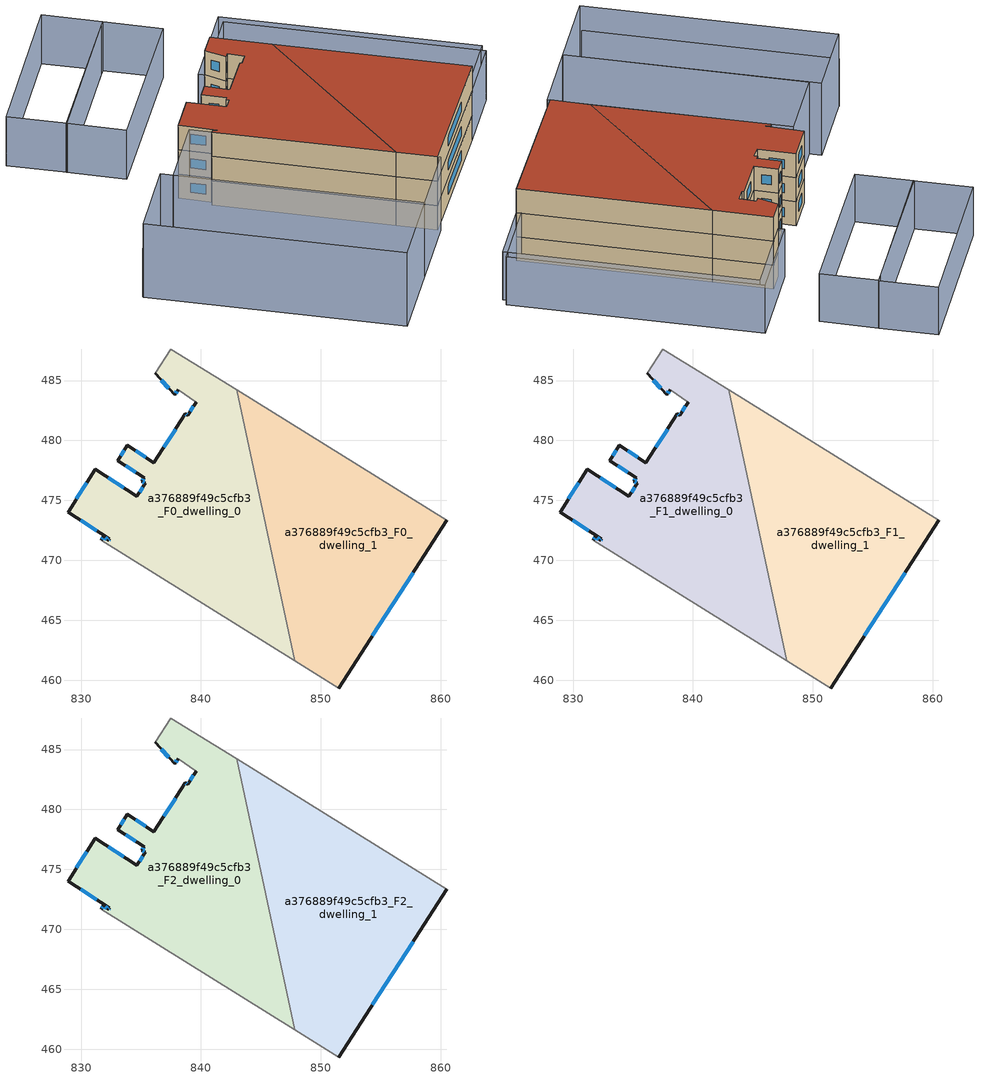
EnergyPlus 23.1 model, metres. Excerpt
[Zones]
a376889f49c5cfb3_F0_dwelling_0
 floor ground (EU_floor_Construction): 842.98,484.22 847.84,461.62 831.67,471.67 831.86,471.97 832.3,471.69 832.37,471.79 828.92,474.02 831.17,477.6 834.66,475.34 835.35,476.41 835.08,476.59 835.27,476.89 833.05,478.32 833.86,479.59 836.09,478.16 838.7,482.21 838.89,482.09 839.59,483.17 838.09,484.24 837.81,483.8 836.2,485.6 837.48,487.63 z0
 wall outside (EU_wall_Construction): 839.59,483.17 838.89,482.09 838.7,482.21 836.09,478.16 833.86,479.59 833.05,478.32 835.27,476.89 835.08,476.59 835.35,476.41 834.66,475.34 831.17,477.6 828.92,474.02 832.37,471.79 832.3,471.69 831.86,471.97 831.67,471.67 / 836.2,485.6 837.81,483.8 838.09,484.24 z0:3
 wall adiabatic (EU_wall_Construction): 838.09,484.24 839.59,483.17 / 842.98,484.22 837.48,487.63 836.2,485.6 / 831.67,471.67 847.84,461.62 z0:3
 wall to a376889f49c5cfb3_F0_dwelling_1 (EU_wall_Construction): 847.84,461.62 842.98,484.22 z0:3
 window (EU_Window_Construction): 833.58,476.05 832.26,476.9 / 835.14,476.08 834.88,475.68 / 835.16,476.54 835.27,476.47 / 835.21,476.8 835.14,476.68 / 833.74,477.87 834.57,477.33 / 833.61,479.19 833.3,478.72 / 835.39,478.6 834.56,479.14 / 837.89,480.95 836.9,479.42 / 838.83,482.13 838.76,482.17 / 839.37,482.84 839.11,482.43 / 837.9,483.94 838,484.1 / 836.7,485.04 837.31,484.36 / 831.8,471.88 831.73,471.76 / 832.17,471.77 832,471.88 / 832.35,471.76 832.32,471.72 / 829.99,473.33 831.3,472.49 / 830.47,476.49 829.62,475.14 z0.93:2.07
a376889f49c5cfb3_F0_dwelling_1
 floor ground (EU_floor_Construction): 860.52,473.34 851.5,459.35 847.84,461.62 842.98,484.22 z0
 wall outside (EU_wall_Construction): 851.5,459.35 860.52,473.34 z0:3
 wall adiabatic (EU_wall_Construction): 860.52,473.34 842.98,484.22 / 847.84,461.62 851.5,459.35 z0:3
 window (EU_Window_Construction): 854.31,463.71 857.71,468.98 z0.93:2.07
a376889f49c5cfb3_F1_dwelling_0
 floor to a376889f49c5cfb3_F0_dwelling_0 (EU_floor_Construction): 842.98,484.22 847.84,461.62 831.67,471.67 831.86,471.97 832.3,471.69 832.37,471.79 828.92,474.02 831.17,477.6 834.66,475.34 835.35,476.41 835.08,476.59 835.27,476.89 833.05,478.32 833.86,479.59 836.09,478.16 838.7,482.21 838.89,482.09 839.59,483.17 838.09,484.24 837.81,483.8 836.2,485.6 837.48,487.63 z3
 wall outside (EU_wall_Construction): 839.59,483.17 838.89,482.09 838.7,482.21 836.09,478.16 833.86,479.59 833.05,478.32 835.27,476.89 835.08,476.59 835.35,476.41 834.66,475.34 831.17,477.6 828.92,474.02 832.37,471.79 832.3,471.69 831.86,471.97 831.67,471.67 / 836.2,485.6 837.81,483.8 838.09,484.24 z3:6
 wall adiabatic (EU_wall_Construction): 838.09,484.24 839.59,483.17 / 842.98,484.22 837.48,487.63 836.2,485.6 / 831.67,471.67 847.84,461.62 z3:6
 wall to a376889f49c5cfb3_F1_dwelling_1 (EU_wall_Construction): 847.84,461.62 842.98,484.22 z3:6
 window (EU_Window_Construction): 833.58,476.05 832.26,476.9 / 835.14,476.08 834.88,475.68 / 835.16,476.54 835.27,476.47 / 835.21,476.8 835.14,476.68 / 833.74,477.87 834.57,477.33 / 833.61,479.19 833.3,478.72 / 835.39,478.6 834.56,479.14 / 837.89,480.95 836.9,479.42 / 838.83,482.13 838.76,482.17 / 839.37,482.84 839.11,482.43 / 837.9,483.94 838,484.1 / 836.7,485.04 837.31,484.36 / 831.8,471.88 831.73,471.76 / 832.17,471.77 832,471.88 / 832.35,471.76 832.32,471.72 / 829.99,473.33 831.3,472.49 / 830.47,476.49 829.62,475.14 z3.93:5.07
a376889f49c5cfb3_F1_dwelling_1
 floor to a376889f49c5cfb3_F0_dwelling_1 (EU_floor_Construction): 860.52,473.34 851.5,459.35 847.84,461.62 842.98,484.22 z3
 wall outside (EU_wall_Construction): 851.5,459.35 860.52,473.34 z3:6
 wall adiabatic (EU_wall_Construction): 860.52,473.34 842.98,484.22 / 847.84,461.62 851.5,459.35 z3:6
 window (EU_Window_Construction): 854.31,463.71 857.71,468.98 z3.93:5.07
a376889f49c5cfb3_F2_dwelling_0
 floor to a376889f49c5cfb3_F1_dwelling_0 (EU_floor_Construction): 842.98,484.22 847.84,461.62 831.67,471.67 831.86,471.97 832.3,471.69 832.37,471.79 828.92,474.02 831.17,477.6 834.66,475.34 835.35,476.41 835.08,476.59 835.27,476.89 833.05,478.32 833.86,479.59 836.09,478.16 838.7,482.21 838.89,482.09 839.59,483.17 838.09,484.24 837.81,483.8 836.2,485.6 837.48,487.63 z6
 wall outside (EU_wall_Construction): 839.59,483.17 838.89,482.09 838.7,482.21 836.09,478.16 833.86,479.59 833.05,478.32 835.27,476.89 835.08,476.59 835.35,476.41 834.66,475.34 831.17,477.6 828.92,474.02 832.37,471.79 832.3,471.69 831.86,471.97 831.67,471.67 / 836.2,485.6 837.81,483.8 838.09,484.24 z6:9
 wall adiabatic (EU_wall_Construction): 838.09,484.24 839.59,483.17 / 842.98,484.22 837.48,487.63 836.2,485.6 / 831.67,471.67 847.84,461.62 z6:9
 wall to a376889f49c5cfb3_F2_dwelling_1 (EU_wall_Construction): 847.84,461.62 842.98,484.22 z6:9
 window (EU_Window_Construction): 833.58,476.05 832.26,476.9 / 835.14,476.08 834.88,475.68 / 835.16,476.54 835.27,476.47 / 835.21,476.8 835.14,476.68 / 833.74,477.87 834.57,477.33 / 833.61,479.19 833.3,478.72 / 835.39,478.6 834.56,479.14 / 837.89,480.95 836.9,479.42 / 838.83,482.13 838.76,482.17 / 839.37,482.84 839.11,482.43 / 837.9,483.94 838,484.1 / 836.7,485.04 837.31,484.36 / 831.8,471.88 831.73,471.76 / 832.17,471.77 832,471.88 / 832.35,471.76 832.32,471.72 / 829.99,473.33 831.3,472.49 / 830.47,476.49 829.62,475.14 z6.93:8.07
 roof outside (EU_roof_Construction): 847.84,461.62 842.98,484.22 837.48,487.63 836.2,485.6 837.81,483.8 838.09,484.24 839.59,483.17 838.89,482.09 838.7,482.21 836.09,478.16 833.86,479.59 833.05,478.32 835.27,476.89 835.08,476.59 835.35,476.41 834.66,475.34 831.17,477.6 828.92,474.02 832.37,471.79 832.3,471.69 831.86,471.97 831.67,471.67 z9
a376889f49c5cfb3_F2_dwelling_1
 floor to a376889f49c5cfb3_F1_dwelling_1 (EU_floor_Construction): 860.52,473.34 851.5,459.35 847.84,461.62 842.98,484.22 z6
 wall outside (EU_wall_Construction): 851.5,459.35 860.52,473.34 z6:9
 wall adiabatic (EU_wall_Construction): 860.52,473.34 842.98,484.22 / 847.84,461.62 851.5,459.35 z6:9
 window (EU_Window_Construction): 854.31,463.71 857.71,468.98 z6.93:8.07
 roof outside (EU_roof_Construction): 851.5,459.35 860.52,473.34 842.98,484.22 847.84,461.62 z9
shading: 847.34,452.11 825.27,465.8 / 825.27,465.8 829.68,472.91 / 829.68,472.91 851.75,459.22 / 851.75,459.22 847.34,452.11 / 842.52,444.36 819.32,458.74 / 819.32,458.74 824.13,466.5 / 824.13,466.5 847.33,452.12 / 847.33,452.12 842.52,444.36 z0:9; 819.26,458.8 842.38,444.44 / 860.54,473.33 837.48,487.63 / 837.48,487.63 841.32,493.83 / 841.32,493.83 864.38,479.52 / 864.38,479.52 860.54,473.33 / 841.16,494.9 864.35,480.48 / 864.35,480.48 858.79,471.54 / 858.79,471.54 835.6,485.97 / 835.6,485.97 841.16,494.9 / 835.19,494.86 825.28,479.13 / 825.28,479.13 819.98,482.47 / 819.98,482.47 829.89,498.2 / 829.89,498.2 835.19,494.86 / 829.89,498.22 820.08,482.41 / 820.08,482.41 814.69,485.75 / 814.69,485.75 824.5,501.57 / 824.5,501.57 829.89,498.22 z0:6
[Building]
EU S2 Campaign: North Axis=0; Terrain=City; Solar Distribution=FullExterior
[Site:Location]
Montreal-Trudeau.Intl.AP: Latitude=45.4667; Longitude=-73.75; Time Zone=-5; Elevation=36
[SizingPeriod:WeatherFileDays]
AnnualSizingPeriod: Begin Month=1; Begin Day of Month=1; End Month=12; End Day of Month=31; Day of Week for Start Day=Monday; Use Weather File Daylight Saving Period=No; Use Weather File Rain and Snow Indicators=No
[MATERIAL]
EU_InternalMass_Material: Roughness=MediumRough; Thickness=0.1; Conductivity=1; Density=1800; Specific Heat=900; Thermal Absorptance=0.9; Solar Absorptance=0.7; Visible Absorptance=0.7
[MATERIAL:NOMASS] Roughness=MediumRough; Thermal Absorptance=0.9; Solar Absorptance=0.7; Visible Absorptance=0.7
Name | Thermal Resistance
EU_wall_NoMass; EU_floor_NoMass | 1.36485
EU_roof_NoMass | 2.55992
[WINDOWMATERIAL:SIMPLEGLAZINGSYSTEM]
EU_Window_SimpleGlazing: UFactor=3.92339; Solar Heat Gain Coefficient=0.8; Visible Transmittance=0.8
[CONSTRUCTION]
EU_wall_Construction: EU_wall_NoMass
EU_roof_Construction: EU_roof_NoMass
EU_floor_Construction: EU_floor_NoMass
EU_Window_Construction: EU_Window_SimpleGlazing
EU_InternalMass_Construction: EU_InternalMass_Material
[ZONE] Type=1; Multiplier=1; Ceiling Height=autocalculate; Floor Area=autocalculate; Part of Total Floor Area=Yes
Name | Volume
a376889f49c5cfb3_F0_dwelling_0 | 622.548
a376889f49c5cfb3_F1_dwelling_0; a376889f49c5cfb3_F2_dwelling_0 | 622.551
a376889f49c5cfb3_F0_dwelling_1; a376889f49c5cfb3_F1_dwelling_1; a376889f49c5cfb3_F2_dwelling_1 | 622.561
[INTERNALMASS] Construction=EU_InternalMass_Construction
Name | Zone or ZoneList | Surface Area
a376889f49c5cfb3_F0_dwelling_0_EU_InternalMass | a376889f49c5cfb3_F0_dwelling_0 | 207.517
a376889f49c5cfb3_F0_dwelling_1_EU_InternalMass | a376889f49c5cfb3_F0_dwelling_1 | 207.52
a376889f49c5cfb3_F1_dwelling_0_EU_InternalMass | a376889f49c5cfb3_F1_dwelling_0 | 207.517
a376889f49c5cfb3_F1_dwelling_1_EU_InternalMass | a376889f49c5cfb3_F1_dwelling_1 | 207.52
a376889f49c5cfb3_F2_dwelling_0_EU_InternalMass | a376889f49c5cfb3_F2_dwelling_0 | 207.517
a376889f49c5cfb3_F2_dwelling_1_EU_InternalMass | a376889f49c5cfb3_F2_dwelling_1 | 207.52
[OTHEREQUIPMENT] Fuel Type=Electricity; Design Level Calculation Method=Watts/Area; Power per Zone Floor Area=1; Fraction Latent=0; Fraction Radiant=0; Fraction Lost=0; Carbon Dioxide Generation Rate=0; EndUse Subcategory=EU_Step8_InternalGains
Name | Zone or ZoneList or Space or SpaceList | Schedule
EU_Step8_InternalGain_a376889f49c5cfb3_F0_dwelling_0_f000 | a376889f49c5cfb3_F0_dwelling_0 | EU_Step8_GainSchedule_a376889f49c5cfb3_F0_dwelling_0_f000
EU_Step8_InternalGain_a376889f49c5cfb3_F0_dwelling_1_f000 | a376889f49c5cfb3_F0_dwelling_1 | EU_Step8_GainSchedule_a376889f49c5cfb3_F0_dwelling_1_f000
EU_Step8_InternalGain_a376889f49c5cfb3_F1_dwelling_0_f000 | a376889f49c5cfb3_F1_dwelling_0 | EU_Step8_GainSchedule_a376889f49c5cfb3_F1_dwelling_0_f000
EU_Step8_InternalGain_a376889f49c5cfb3_F1_dwelling_1_f000 | a376889f49c5cfb3_F1_dwelling_1 | EU_Step8_GainSchedule_a376889f49c5cfb3_F1_dwelling_1_f000
EU_Step8_InternalGain_a376889f49c5cfb3_F2_dwelling_0_f000 | a376889f49c5cfb3_F2_dwelling_0 | EU_Step8_GainSchedule_a376889f49c5cfb3_F2_dwelling_0_f000
EU_Step8_InternalGain_a376889f49c5cfb3_F2_dwelling_1_f000 | a376889f49c5cfb3_F2_dwelling_1 | EU_Step8_GainSchedule_a376889f49c5cfb3_F2_dwelling_1_f000
[ZONEVENTILATION:DESIGNFLOWRATE] Schedule=EU_AlwaysOn; Design Flow Rate Calculation Method=AirChanges/Hour; Air Changes per Hour=0.860309; Ventilation Type=Natural; Fan Pressure Rise=0; Fan Total Efficiency=1; Constant Term Coefficient=1; Temperature Term Coefficient=0; Velocity Term Coefficient=0; Velocity Squared Term Coefficient=0; Minimum Indoor Temperature=-100; Maximum Indoor Temperature=100; Delta Temperature=-100; Minimum Outdoor Temperature=-100; Maximum Outdoor Temperature=100; Maximum Wind Speed=40
Name | Zone or ZoneList or Space or SpaceList
EU_ConstantAir_a376889f49c5cfb3_F0_dwelling_0 | a376889f49c5cfb3_F0_dwelling_0
EU_ConstantAir_a376889f49c5cfb3_F0_dwelling_1 | a376889f49c5cfb3_F0_dwelling_1
EU_ConstantAir_a376889f49c5cfb3_F1_dwelling_0 | a376889f49c5cfb3_F1_dwelling_0
EU_ConstantAir_a376889f49c5cfb3_F1_dwelling_1 | a376889f49c5cfb3_F1_dwelling_1
EU_ConstantAir_a376889f49c5cfb3_F2_dwelling_0 | a376889f49c5cfb3_F2_dwelling_0
EU_ConstantAir_a376889f49c5cfb3_F2_dwelling_1 | a376889f49c5cfb3_F2_dwelling_1
[HVACTEMPLATE:THERMOSTAT] Constant Heating Setpoint=20; Constant Cooling Setpoint=50
EU_HeatOnly_a376889f49c5cfb3_F0_dwelling_0; EU_HeatOnly_a376889f49c5cfb3_F0_dwelling_1; EU_HeatOnly_a376889f49c5cfb3_F1_dwelling_0; EU_HeatOnly_a376889f49c5cfb3_F1_dwelling_1; EU_HeatOnly_a376889f49c5cfb3_F2_dwelling_0; EU_HeatOnly_a376889f49c5cfb3_F2_dwelling_1
[HVACTEMPLATE:ZONE:IDEALLOADSAIRSYSTEM] System Availability Schedule=EU_AlwaysOn; Maximum Heating Supply Air Temperature=50; Minimum Cooling Supply Air Temperature=13; Maximum Heating Supply Air Humidity Ratio=0.0156; Minimum Cooling Supply Air Humidity Ratio=0.0077; Heating Limit=NoLimit; Cooling Limit=NoLimit; Heating Availability Schedule=EU_AlwaysOn; Cooling Availability Schedule=EU_CoolingOff; Dehumidification Control Type=ConstantSensibleHeatRatio; Cooling Sensible Heat Ratio=0.7; Dehumidification Setpoint=60; Humidification Control Type=None; Humidification Setpoint=30; Outdoor Air Method=None; Outdoor Air Flow Rate per Person=0.00944; Outdoor Air Flow Rate per Zone Floor Area=0; Outdoor Air Flow Rate per Zone=0; Demand Controlled Ventilation Type=None; Outdoor Air Economizer Type=NoEconomizer; Heat Recovery Type=None; Sensible Heat Recovery Effectiveness=0.7; Latent Heat Recovery Effectiveness=0.65
Name | Template Thermostat
a376889f49c5cfb3_F0_dwelling_0 | EU_HeatOnly_a376889f49c5cfb3_F0_dwelling_0
a376889f49c5cfb3_F0_dwelling_1 | EU_HeatOnly_a376889f49c5cfb3_F0_dwelling_1
a376889f49c5cfb3_F1_dwelling_0 | EU_HeatOnly_a376889f49c5cfb3_F1_dwelling_0
a376889f49c5cfb3_F1_dwelling_1 | EU_HeatOnly_a376889f49c5cfb3_F1_dwelling_1
a376889f49c5cfb3_F2_dwelling_0 | EU_HeatOnly_a376889f49c5cfb3_F2_dwelling_0
a376889f49c5cfb3_F2_dwelling_1 | EU_HeatOnly_a376889f49c5cfb3_F2_dwelling_1
[SIZING:ZONE] Zone Cooling Design Supply Air Temperature Input Method=SupplyAirTemperature; Zone Cooling Design Supply Air Temperature=13; Zone Heating Design Supply Air Temperature Input Method=SupplyAirTemperature; Zone Heating Design Supply Air Temperature=50; Zone Cooling Design Supply Air Humidity Ratio=0.008; Zone Heating Design Supply Air Humidity Ratio=0.008; Cooling Design Air Flow Method=DesignDay; Cooling Design Air Flow Rate=0; Cooling Minimum Air Flow per Zone Floor Area=0.000762; Cooling Minimum Air Flow=0; Cooling Minimum Air Flow Fraction=0.2; Heating Design Air Flow Method=DesignDay; Heating Design Air Flow Rate=0; Heating Maximum Air Flow per Zone Floor Area=0.002032; Heating Maximum Air Flow=0.141576; Heating Maximum Air Flow Fraction=0.3; Account for Dedicated Outdoor Air System=No; Dedicated Outdoor Air System Control Strategy=NeutralSupplyAir; Dedicated Outdoor Air Low Setpoint Temperature for Design=autosize; Dedicated Outdoor Air High Setpoint Temperature for Design=autosize; Zone Load Sizing Method=Sensible Load Only No Latent Load; Zone Latent Cooling Design Supply Air Humidity Ratio Input Method=HumidityRatioDifference; Zone Cooling Design Supply Air Humidity Ratio Difference=0.005; Zone Latent Heating Design Supply Air Humidity Ratio Input Method=HumidityRatioDifference; Zone Humidification Design Supply Air Humidity Ratio Difference=0.005
a376889f49c5cfb3_F0_dwelling_0; a376889f49c5cfb3_F0_dwelling_1; a376889f49c5cfb3_F1_dwelling_0; a376889f49c5cfb3_F1_dwelling_1; a376889f49c5cfb3_F2_dwelling_0; a376889f49c5cfb3_F2_dwelling_1
[SCHEDULE:CONSTANT]
Name | Hourly Value
EU_AlwaysOn | 1
EU_CoolingOff | 0
[SCHEDULE:FILE] Column Number=1; Rows to Skip at Top=0; Number of Hours of Data=8760; Column Separator=Comma; Interpolate to Timestep=No; Minutes per Item=60; Adjust Schedule for Daylight Savings=Yes
Name | File
EU_Step8_GainSchedule_a376889f49c5cfb3_F0_dwelling_0_f000 | ../../schedules/a376889f49c5cfb3/a376889f49c5cfb3_F0_dwelling_0_f000_gain.csv
EU_Step8_GainSchedule_a376889f49c5cfb3_F0_dwelling_1_f000 | ../../schedules/a376889f49c5cfb3/a376889f49c5cfb3_F0_dwelling_1_f000_gain.csv
EU_Step8_GainSchedule_a376889f49c5cfb3_F1_dwelling_0_f000 | ../../schedules/a376889f49c5cfb3/a376889f49c5cfb3_F1_dwelling_0_f000_gain.csv
EU_Step8_GainSchedule_a376889f49c5cfb3_F1_dwelling_1_f000 | ../../schedules/a376889f49c5cfb3/a376889f49c5cfb3_F1_dwelling_1_f000_gain.csv
EU_Step8_GainSchedule_a376889f49c5cfb3_F2_dwelling_0_f000 | ../../schedules/a376889f49c5cfb3/a376889f49c5cfb3_F2_dwelling_0_f000_gain.csv
EU_Step8_GainSchedule_a376889f49c5cfb3_F2_dwelling_1_f000 | ../../schedules/a376889f49c5cfb3/a376889f49c5cfb3_F2_dwelling_1_f000_gain.csv
